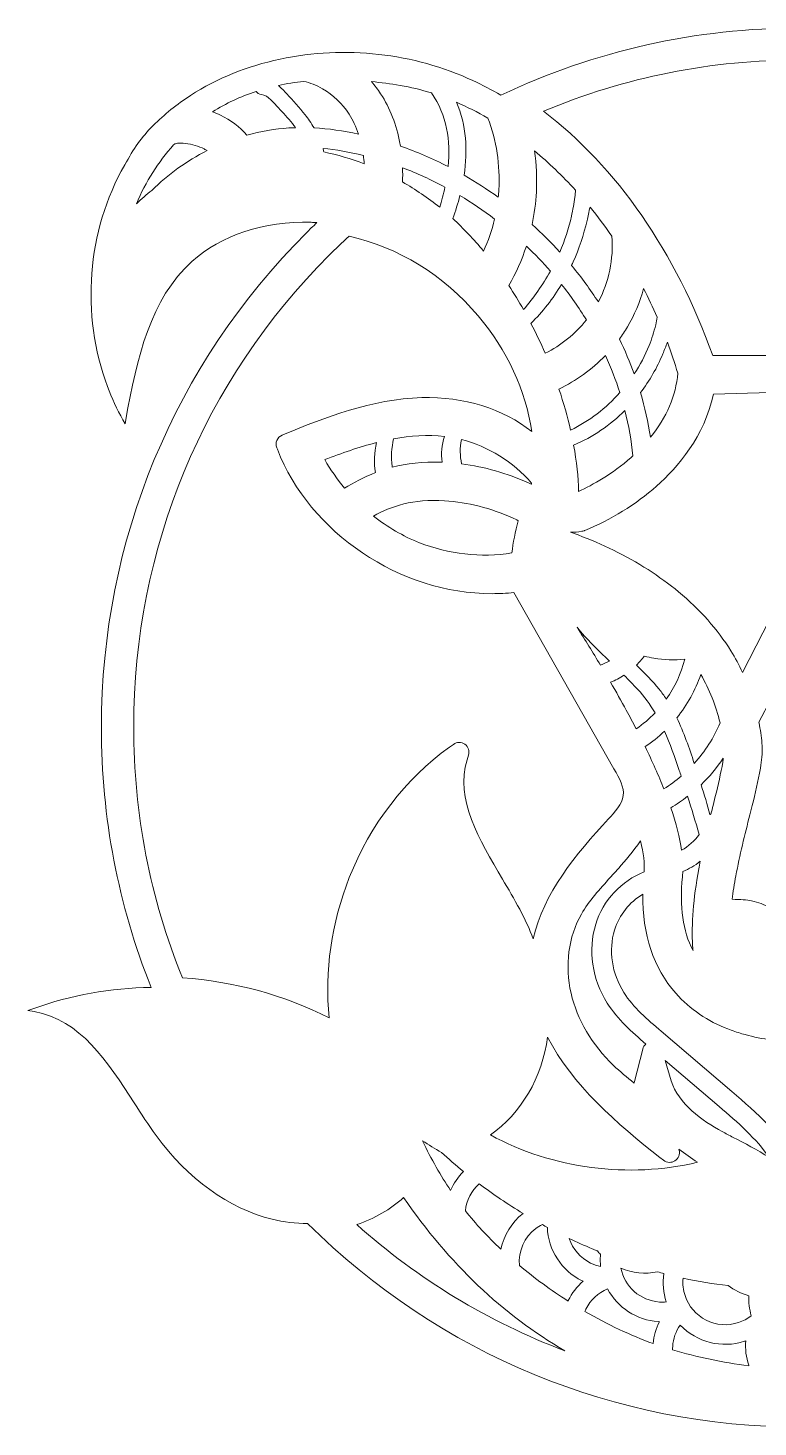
# Model space of a CAD drawing. Header units: millimetres. Extents: x 49 to 1312, y -339 to -42.
# Drawn here: x 668 to 816.3, y -325.8 to -41.5 of the extents above; entities that cross this region are included whole.
import ezdxf

# ---------------------------------------------------------------- set-up
doc = ezdxf.new("R2010")
doc.units = ezdxf.units.MM
doc.header["$MEASUREMENT"] = 0
doc.layers.add('Layer 2', color=7, linetype='Continuous')

msp = doc.modelspace()

# ---------------------------------------------------------------- linework, layer by layer
at = {"layer": 'Layer 2', "lineweight": 0}
for points, knots in [([(925.5, -83.18), (924.89, -82.57), (924.25, -81.94), (923.6, -81.32), (928.11, -81.88), (932.37, -83.16), (936.28, -85.14), (949.54, -91.87), (958.28, -106.38), (958.04, -121.25), (958.04, -121.25), (958.02, -122.72), (958.02, -122.72), (958.02, -122.72), (958.66, -121.39), (958.66, -121.39), (965.95, -106.44), (967.32, -90.36), (962.44, -77.29), (959.87, -70.42), (955.38, -64.08), (949.45, -58.95), (941.23, -51.82), (930.74, -47.31), (919.91, -46.25), (907.86, -45.07), (895.28, -47.77), (883.5, -54.07), (865.12, -45.76), (845.44, -41.55), (825, -41.55), (803.61, -41.55), (783.1, -46.15), (764.03, -55.22), (762.13, -54.11), (760.21, -53.11), (758.34, -52.24), (746.3, -46.63), (732.39, -45.09), (719.18, -47.88), (712.48, -49.3), (706.36, -51.78), (700.99, -55.24), (698.22, -57.04), (695.65, -59.1), (693.38, -61.37), (690.99, -63.75), (689.45, -66.1), (687.6, -69.35), (679.93, -82.83), (678.62, -99.68), (684.11, -114.4), (684.99, -116.75), (686.03, -119.03), (687.23, -121.18), (687.23, -121.18), (687.67, -121.98), (687.67, -121.98), (687.67, -121.98), (687.84, -121.07), (687.84, -121.07), (690.09, -108.52), (692.82, -96.62), (701.27, -89), (707.23, -83.63), (715.83, -80.8), (725.5, -81.03), (725.86, -81.04), (726.25, -81.06), (726.66, -81.08), (725.83, -81.87), (725.13, -82.54), (724.5, -83.18), (697.65, -110.02), (682.87, -145.71), (682.87, -183.68), (682.87, -201.95), (686.27, -219.71), (692.98, -236.49), (684.72, -236.61), (676.7, -238.05), (669.14, -240.76), (669.14, -240.76), (667.95, -241.19), (667.95, -241.19), (667.95, -241.19), (669.19, -241.4), (669.19, -241.4), (678.55, -242.97), (684.13, -251.6), (689.53, -259.94), (690.97, -262.16), (692.45, -264.46), (693.98, -266.56), (700.38, -275.38), (708.77, -281.43), (717.59, -283.6), (719.91, -284.16), (722.33, -284.44), (724.77, -284.44), (751.58, -311.12), (787.17, -325.81), (825, -325.81), (862.96, -325.81), (898.65, -311.02), (925.5, -284.18), (952.34, -257.33), (967.13, -221.64), (967.13, -183.68), (967.13, -145.71), (952.34, -110.02), (925.5, -83.18)], [0, 0, 0, 0, 1, 1, 1, 2, 2, 2, 3, 3, 3, 4, 4, 4, 5, 5, 5, 6, 6, 6, 7, 7, 7, 8, 8, 8, 9, 9, 9, 10, 10, 10, 11, 11, 11, 12, 12, 12, 13, 13, 13, 14, 14, 14, 15, 15, 15, 16, 16, 16, 17, 17, 17, 18, 18, 18, 19, 19, 19, 20, 20, 20, 21, 21, 21, 22, 22, 22, 23, 23, 23, 24, 24, 24, 25, 25, 25, 26, 26, 26, 27, 27, 27, 28, 28, 28, 29, 29, 29, 30, 30, 30, 31, 31, 31, 32, 32, 32, 33, 33, 33, 34, 34, 34, 35, 35, 35, 36, 36, 36, 37, 37, 37, 37]), ([(824.98, -48.03), (842.06, -48.03), (858.65, -51.14), (874.33, -57.27), (872.05, -58.89), (869.85, -60.63), (867.77, -62.47), (855.26, -73.53), (845.24, -89.3), (838.79, -108.09), (838.79, -108.09), (807.07, -108.12), (807.07, -108.12), (799.62, -87.2), (787.46, -69.66), (772.66, -58.46), (789.18, -51.54), (806.77, -48.03), (824.98, -48.03)], [0, 0, 0, 0, 1, 1, 1, 2, 2, 2, 3, 3, 3, 4, 4, 4, 5, 5, 5, 6, 6, 6, 6]), ([(726.08, -61.86), (725.48, -60.87), (724.84, -59.95), (724.26, -59.19), (723.11, -57.69), (721.82, -56.3), (720.52, -54.93), (719.98, -54.36), (719.43, -53.75), (718.84, -53.22), (720.5, -52.86), (722.22, -52.59), (724, -52.4), (725.29, -52.69), (726.56, -53.19), (727.77, -53.89), (729.95, -55.14), (731.81, -56.92), (733.17, -59.05), (733.95, -60.28), (734.6, -61.64), (735.09, -63.12), (731.96, -62.43), (728.97, -62.01), (726.08, -61.86)], [0, 0, 0, 0, 1, 1, 1, 2, 2, 2, 3, 3, 3, 4, 4, 4, 5, 5, 5, 6, 6, 6, 7, 7, 7, 8, 8, 8, 8]), ([(743.58, -53.22), (745.7, -53.58), (747.82, -54.09), (749.94, -54.76), (753.06, -59.25), (753.82, -64.48), (753.32, -69.72), (750.17, -68.1), (746.93, -66.7), (743.61, -65.54), (743.58, -65.35), (743.55, -65.16), (743.51, -64.97), (742.82, -61.24), (741.5, -57.85), (739.59, -54.91), (739.03, -54.05), (738.41, -53.23), (737.73, -52.44), (739.65, -52.63), (741.61, -52.89), (743.58, -53.22)], [0, 0, 0, 0, 1, 1, 1, 2, 2, 2, 3, 3, 3, 4, 4, 4, 5, 5, 5, 6, 6, 6, 7, 7, 7, 7]), ([(720.95, -61.87), (718.12, -62.04), (715.24, -62.53), (712.4, -63.32), (710.99, -61.64), (709.15, -60.24), (707.07, -59.26), (706.55, -59.01), (706.01, -58.78), (705.45, -58.58), (708.16, -56.86), (711.12, -55.48), (714.31, -54.44), (714.51, -54.78), (714.87, -55.02), (715.39, -55.07), (716.77, -55.2), (717.92, -56.85), (718.83, -57.79), (719.82, -58.81), (720.78, -59.86), (721.66, -60.97), (721.87, -61.23), (722.09, -61.51), (722.33, -61.82), (721.87, -61.83), (721.41, -61.85), (720.95, -61.87)], [0, 0, 0, 0, 1, 1, 1, 2, 2, 2, 3, 3, 3, 4, 4, 4, 5, 5, 5, 6, 6, 6, 7, 7, 7, 8, 8, 8, 9, 9, 9, 9]), ([(761.36, -59.86), (763.13, -64.39), (763.9, -69.43), (763.6, -74.44), (763.57, -74.93), (763.53, -75.44), (763.48, -75.94), (761.23, -74.32), (758.92, -72.83), (756.55, -71.47), (757.31, -66.43), (757.02, -61.3), (755.01, -56.65), (757.14, -57.57), (759.26, -58.64), (761.36, -59.86)], [0, 0, 0, 0, 1, 1, 1, 2, 2, 2, 3, 3, 3, 4, 4, 4, 5, 5, 5, 5]), ([(693.12, -74.54), (692.04, -75.4), (690.99, -76.31), (689.98, -77.28), (691.88, -72.79), (694.41, -68.77), (697.52, -65.31), (697.52, -65.31), (697.71, -65.15), (697.71, -65.15), (697.78, -65.11), (697.97, -65.01), (698.32, -64.97), (698.75, -64.91), (699.27, -64.92), (699.92, -65.01), (701.34, -65.2), (702.63, -65.58), (703.74, -66.13), (703.95, -66.24), (704.16, -66.35), (704.35, -66.46), (700.21, -68.56), (696.44, -71.27), (693.12, -74.54)], [0, 0, 0, 0, 1, 1, 1, 2, 2, 2, 3, 3, 3, 4, 4, 4, 5, 5, 5, 6, 6, 6, 7, 7, 7, 8, 8, 8, 8]), ([(736.25, -69.14), (733.55, -68.11), (730.8, -67.31), (728.05, -66.74), (728.01, -66.5), (727.96, -66.26), (727.9, -66.02), (730.51, -66.27), (733.23, -66.74), (736.08, -67.46), (736.16, -68.02), (736.21, -68.58), (736.25, -69.14)], [0, 0, 0, 0, 1, 1, 1, 2, 2, 2, 3, 3, 3, 4, 4, 4, 4]), ([(770.85, -66.52), (773.74, -68.92), (776.53, -71.61), (779.17, -74.51), (779.14, -74.98), (779.11, -75.45), (779.05, -75.9), (778.88, -77.2), (778.65, -78.49), (778.36, -79.77), (777.8, -82.28), (777.01, -84.72), (775.99, -87.08), (774.22, -85.14), (772.34, -83.27), (770.37, -81.49), (770.82, -79.31), (771.11, -77.08), (771.23, -74.87), (771.37, -72.06), (771.25, -69.27), (770.85, -66.52)], [0, 0, 0, 0, 1, 1, 1, 2, 2, 2, 3, 3, 3, 4, 4, 4, 5, 5, 5, 6, 6, 6, 7, 7, 7, 7]), ([(744.05, -69.96), (746.99, -71.07), (749.87, -72.39), (752.66, -73.89), (752.37, -75.28), (752.01, -76.65), (751.59, -77.99), (749.23, -76.09), (746.7, -74.35), (744.03, -72.83), (744.08, -71.87), (744.08, -70.91), (744.05, -69.96)], [0, 0, 0, 0, 1, 1, 1, 2, 2, 2, 3, 3, 3, 4, 4, 4, 4]), ([(755.7, -75.61), (758.12, -77.06), (760.46, -78.64), (762.74, -80.37), (762.21, -82.64), (761.46, -84.83), (760.51, -86.89), (758.51, -84.47), (756.41, -82.25), (754.25, -80.27), (754.8, -78.75), (755.3, -77.19), (755.7, -75.61)], [0, 0, 0, 0, 1, 1, 1, 2, 2, 2, 3, 3, 3, 4, 4, 4, 4]), ([(783.82, -97.22), (782.19, -94.7), (780.4, -92.25), (778.49, -89.94), (778.45, -89.89), (778.4, -89.85), (778.36, -89.8), (778.48, -89.55), (778.6, -89.3), (778.71, -89.06), (779.91, -86.37), (780.85, -83.55), (781.52, -80.69), (781.71, -79.84), (781.94, -78.91), (782.13, -77.95), (783.69, -79.84), (785.17, -81.81), (786.58, -83.83), (786.93, -88.47), (785.96, -93.16), (783.82, -97.22)], [0, 0, 0, 0, 1, 1, 1, 2, 2, 2, 3, 3, 3, 4, 4, 4, 5, 5, 5, 6, 6, 6, 7, 7, 7, 7]), ([(689.44, -183.57), (689.44, -147.36), (703.54, -113.33), (729.14, -87.73), (730.41, -86.46), (731.74, -85.19), (733.18, -83.86), (743.1, -86.02), (752.4, -91.76), (759.42, -100.05), (765.28, -106.96), (769.09, -115.22), (770.3, -123.56), (764.51, -118.92), (756.52, -116.44), (747.94, -116.66), (737.86, -116.94), (728.17, -120.68), (719.88, -124.16), (719.88, -124.16), (719.59, -124.28), (719.59, -124.28), (718.58, -124.7), (718.1, -125.83), (718.49, -126.85), (718.49, -126.85), (718.61, -127.15), (718.61, -127.15), (725.21, -144.15), (743.55, -156.49), (762.22, -156.49), (763.7, -156.49), (765.18, -156.41), (766.64, -156.25), (766.64, -156.25), (787, -192.05), (787, -192.05), (788.15, -194.07), (789.09, -195.88), (788.89, -197.52), (788.67, -199.22), (787.12, -200.91), (785.88, -202.26), (779.23, -209.49), (772.67, -217.29), (770.61, -226.6), (769.82, -224.6), (768.9, -222.59), (767.84, -220.61), (766.74, -218.56), (765.52, -216.49), (764.32, -214.47), (759.61, -206.49), (754.73, -198.24), (757.17, -190.23), (757.17, -190.23), (757.45, -189.3), (757.45, -189.3), (757.7, -188.48), (757.4, -187.59), (756.7, -187.09), (756, -186.59), (755.06, -186.59), (754.37, -187.1), (754.37, -187.1), (753.58, -187.66), (753.58, -187.66), (744.56, -194.17), (737.53, -203.34), (733.23, -214.18), (729.57, -223.41), (728.17, -233.23), (729.16, -242.69), (720.04, -238.05), (709.79, -235.25), (699.34, -234.55), (692.77, -218.37), (689.44, -201.22), (689.44, -183.57)], [0, 0, 0, 0, 1, 1, 1, 2, 2, 2, 3, 3, 3, 4, 4, 4, 5, 5, 5, 6, 6, 6, 7, 7, 7, 8, 8, 8, 9, 9, 9, 10, 10, 10, 11, 11, 11, 12, 12, 12, 13, 13, 13, 14, 14, 14, 15, 15, 15, 16, 16, 16, 17, 17, 17, 18, 18, 18, 19, 19, 19, 20, 20, 20, 21, 21, 21, 22, 22, 22, 23, 23, 23, 24, 24, 24, 25, 25, 25, 26, 26, 26, 26]), ([(769.2, -85.86), (770.92, -87.49), (772.55, -89.19), (774.09, -90.95), (772.53, -93.74), (770.69, -96.33), (768.63, -98.78), (767.67, -97.1), (766.67, -95.45), (765.63, -93.86), (767.09, -91.36), (768.29, -88.68), (769.2, -85.86)], [0, 0, 0, 0, 1, 1, 1, 2, 2, 2, 3, 3, 3, 4, 4, 4, 4]), ([(781.4, -100.88), (779.16, -103.68), (776.23, -106.04), (773.02, -107.64), (772.12, -105.57), (771.16, -103.55), (770.13, -101.57), (772.53, -99.22), (774.6, -96.53), (776.33, -93.64), (778.17, -95.95), (779.87, -98.38), (781.4, -100.88)], [0, 0, 0, 0, 1, 1, 1, 2, 2, 2, 3, 3, 3, 4, 4, 4, 4]), ([(795.47, -101.84), (795.12, -103.29), (794.68, -104.71), (794.12, -106.09), (793.31, -108.1), (792.3, -110.02), (791.11, -111.83), (790.24, -109.44), (789.23, -107.08), (788.09, -104.75), (788.68, -103.95), (789.22, -103.13), (789.71, -102.3), (791.15, -99.87), (792.26, -97.26), (793.01, -94.51), (793.99, -96.4), (794.91, -98.33), (795.77, -100.29), (795.68, -100.81), (795.59, -101.33), (795.47, -101.84)], [0, 0, 0, 0, 1, 1, 1, 2, 2, 2, 3, 3, 3, 4, 4, 4, 5, 5, 5, 6, 6, 6, 7, 7, 7, 7]), ([(794.4, -124.72), (793.95, -121.67), (793.27, -118.64), (792.37, -115.64), (794.22, -113.22), (795.77, -110.56), (796.93, -107.74), (797.22, -107.03), (797.54, -106.24), (797.85, -105.41), (798.63, -107.49), (799.34, -109.58), (799.97, -111.7), (799.58, -116.28), (797.71, -120.66), (794.4, -124.72)], [0, 0, 0, 0, 1, 1, 1, 2, 2, 2, 3, 3, 3, 4, 4, 4, 5, 5, 5, 5]), ([(788.19, -115.63), (785.37, -118.8), (781.97, -121.39), (778.18, -123.28), (777.56, -120.54), (776.77, -117.73), (775.82, -114.92), (779.3, -113.25), (782.53, -110.92), (785.25, -108.1), (786.4, -110.59), (787.37, -113.1), (788.19, -115.63)], [0, 0, 0, 0, 1, 1, 1, 2, 2, 2, 3, 3, 3, 4, 4, 4, 4]), ([(850.19, -134.64), (853, -137.13), (856.16, -139.33), (859.56, -141.18), (860.84, -141.87), (862.15, -142.51), (863.46, -143.09), (863.66, -143.18), (863.87, -143.27), (864.09, -143.38), (864.09, -143.38), (864.15, -143.4), (864.15, -143.4), (865.32, -143.95), (866.88, -144.68), (868.56, -144.69), (866.23, -145.57), (863.93, -146.56), (861.72, -147.65), (856.78, -150.09), (852.32, -152.94), (848.49, -156.12), (844.15, -159.72), (840.58, -163.75), (837.86, -168.12), (836.84, -169.77), (835.92, -171.5), (835.11, -173.3), (835.11, -173.3), (826.38, -153.69), (826.38, -153.69), (826.07, -152.99), (825.37, -152.52), (824.61, -152.5), (824.6, -152.5), (824.56, -152.5), (824.55, -152.5), (823.8, -152.5), (823.12, -152.92), (822.77, -153.59), (822.77, -153.59), (813.13, -172.51), (813.13, -172.51), (812.42, -170.99), (811.62, -169.52), (810.75, -168.13), (808.03, -163.75), (804.45, -159.71), (800.12, -156.12), (796.28, -152.94), (791.83, -150.09), (786.88, -147.64), (784.57, -146.51), (782.16, -145.47), (779.7, -144.56), (779.19, -144.36), (778.68, -144.18), (778.19, -144.01), (778.91, -144.05), (779.66, -143.99), (780.48, -143.82), (780.54, -143.81), (780.6, -143.79), (780.65, -143.77), (780.65, -143.77), (780.92, -143.69), (780.92, -143.69), (780.97, -143.67), (781.02, -143.66), (781.07, -143.64), (786.3, -141.53), (791.48, -138.33), (795.65, -134.64), (799.95, -130.83), (805.37, -124.54), (807.2, -115.93), (807.2, -115.93), (823.41, -115.51), (823.41, -115.51), (823.41, -115.51), (823.86, -115.49), (823.86, -115.49), (823.86, -115.49), (838.62, -115.88), (838.62, -115.88), (840.44, -124.51), (845.88, -130.82), (850.19, -134.64)], [0, 0, 0, 0, 1, 1, 1, 2, 2, 2, 3, 3, 3, 4, 4, 4, 5, 5, 5, 6, 6, 6, 7, 7, 7, 8, 8, 8, 9, 9, 9, 10, 10, 10, 11, 11, 11, 12, 12, 12, 13, 13, 13, 14, 14, 14, 15, 15, 15, 16, 16, 16, 17, 17, 17, 18, 18, 18, 19, 19, 19, 20, 20, 20, 21, 21, 21, 22, 22, 22, 23, 23, 23, 24, 24, 24, 25, 25, 25, 26, 26, 26, 27, 27, 27, 28, 28, 28, 29, 29, 29, 29]), ([(778.8, -126.32), (782.7, -124.66), (786.23, -122.23), (789.22, -119.25), (790, -122.3), (790.54, -125.39), (790.84, -128.48), (790.72, -128.59), (790.6, -128.69), (790.48, -128.8), (786.64, -132.19), (782.67, -134.39), (779.8, -135.7), (779.75, -132.79), (779.41, -129.63), (778.8, -126.32)], [0, 0, 0, 0, 1, 1, 1, 2, 2, 2, 3, 3, 3, 4, 4, 4, 5, 5, 5, 5]), ([(752.06, -129.77), (748.11, -129.62), (744.8, -130.04), (741.97, -130.79), (741.96, -130.73), (741.95, -130.68), (741.94, -130.62), (741.64, -128.79), (741.86, -126.86), (742.22, -125.02), (745.65, -124.39), (749.11, -124.16), (752.57, -124.56), (752.06, -126.24), (751.83, -128.05), (752.06, -129.77)], [0, 0, 0, 0, 1, 1, 1, 2, 2, 2, 3, 3, 3, 4, 4, 4, 5, 5, 5, 5]), ([(738.57, -131.89), (736.11, -132.85), (734.07, -134), (732.28, -135.05), (730.77, -133.24), (729.41, -131.3), (728.25, -129.25), (731.67, -127.95), (735.18, -126.7), (738.74, -125.79), (738.32, -127.8), (738.18, -129.88), (738.57, -131.89)], [0, 0, 0, 0, 1, 1, 1, 2, 2, 2, 3, 3, 3, 4, 4, 4, 4]), ([(756.02, -130.11), (755.76, -128.45), (755.59, -126.87), (756.01, -125.18), (761.45, -126.55), (766.52, -129.68), (770.27, -134.04), (770.24, -134.12), (770.21, -134.19), (770.18, -134.26), (769.99, -134.17), (769.81, -134.09), (769.62, -134), (765.27, -132.01), (760.71, -130.71), (756.02, -130.11)], [0, 0, 0, 0, 1, 1, 1, 2, 2, 2, 3, 3, 3, 4, 4, 4, 5, 5, 5, 5]), ([(752.6, -137.6), (757.29, -137.91), (762.05, -139.12), (766.38, -141.1), (766.77, -141.27), (767.16, -141.46), (767.55, -141.66), (766.93, -143.91), (766.49, -146.15), (766.27, -148.22), (759.98, -149.19), (753.33, -148.46), (747.48, -146.13), (744.14, -144.8), (740.99, -142.98), (738.12, -140.71), (741.77, -138.76), (746.15, -137.18), (752.6, -137.6)], [0, 0, 0, 0, 1, 1, 1, 2, 2, 2, 3, 3, 3, 4, 4, 4, 5, 5, 5, 6, 6, 6, 6]), ([(786.06, -170.18), (785.48, -170.5), (784.87, -170.77), (784.24, -170.99), (782.73, -168.45), (781.13, -165.88), (779.51, -163.32), (781.42, -165.73), (783.74, -167.92), (786.06, -170.18)], [0, 0, 0, 0, 1, 1, 1, 2, 2, 2, 3, 3, 3, 3]), ([(796.17, -175.89), (794.86, -174.22), (793.25, -172.62), (791.55, -171.01), (792.13, -170.44), (792.67, -169.82), (793.14, -169.17), (793.81, -169.35), (794.47, -169.5), (795.11, -169.61), (797.16, -169.97), (799.3, -170.03), (801.38, -169.78), (800.64, -172.72), (799.36, -175.48), (797.63, -177.92), (797.17, -177.22), (796.69, -176.54), (796.17, -175.89)], [0, 0, 0, 0, 1, 1, 1, 2, 2, 2, 3, 3, 3, 4, 4, 4, 5, 5, 5, 6, 6, 6, 6]), ([(817.1, -187.42), (817.01, -185.97), (816.79, -184.58), (816.58, -183.27), (816.54, -183.05), (816.49, -182.82), (816.45, -182.6), (816.45, -182.6), (818.95, -177.86), (818.95, -177.86), (818.95, -177.86), (824.21, -167.73), (824.21, -167.73), (824.21, -167.73), (829.36, -179.08), (829.36, -179.08), (829.36, -179.08), (831.84, -184.46), (831.84, -184.46), (831.71, -185.36), (831.58, -186.35), (831.51, -187.53), (831.47, -189), (831.63, -190.37), (831.88, -191.98), (832.32, -194.59), (832.94, -197.09), (833.54, -199.53), (833.54, -199.53), (834.01, -201.42), (834.01, -201.42), (835.03, -205.47), (836.08, -209.66), (836.85, -213.78), (837.17, -215.52), (837.42, -217.12), (837.62, -218.61), (836.8, -218.5), (836, -218.45), (835.23, -218.46), (833.65, -218.49), (832.36, -218.77), (831.18, -219.34), (830.14, -219.85), (829.28, -220.61), (828.67, -221.54), (828.25, -222.21), (828.03, -222.85), (827.89, -223.26), (827.89, -223.26), (827.79, -223.53), (827.79, -223.53), (827.64, -223.98), (827.52, -224.41), (827.41, -224.81), (827.31, -225.19), (827.21, -225.55), (827.08, -225.9), (826.94, -226.3), (826.76, -226.62), (826.55, -226.86), (826.09, -227.39), (825.42, -227.73), (824.77, -227.76), (824.14, -227.81), (823.44, -227.55), (822.95, -227.11), (822.59, -226.77), (822.48, -226.55), (822.45, -226.46), (822.35, -226.21), (822.25, -225.89), (822.14, -225.54), (822, -225.06), (821.85, -224.57), (821.62, -224), (821.38, -223.4), (821.01, -222.61), (820.38, -221.88), (819.88, -221.28), (819.26, -220.75), (818.55, -220.3), (817.52, -219.65), (816.34, -219.19), (814.95, -218.9), (813.99, -218.69), (812.67, -218.59), (811.05, -218.59), (811.05, -218.59), (811, -218.59), (811, -218.59), (811.19, -217.1), (811.44, -215.52), (811.76, -213.79), (812.53, -209.68), (813.58, -205.47), (814.6, -201.4), (814.6, -201.4), (815.08, -199.5), (815.08, -199.5), (815.68, -197.08), (816.3, -194.57), (816.73, -191.95), (816.99, -190.36), (817.14, -188.98), (817.1, -187.42)], [0, 0, 0, 0, 1, 1, 1, 2, 2, 2, 3, 3, 3, 4, 4, 4, 5, 5, 5, 6, 6, 6, 7, 7, 7, 8, 8, 8, 9, 9, 9, 10, 10, 10, 11, 11, 11, 12, 12, 12, 13, 13, 13, 14, 14, 14, 15, 15, 15, 16, 16, 16, 17, 17, 17, 18, 18, 18, 19, 19, 19, 20, 20, 20, 21, 21, 21, 22, 22, 22, 23, 23, 23, 24, 24, 24, 25, 25, 25, 26, 26, 26, 27, 27, 27, 28, 28, 28, 29, 29, 29, 30, 30, 30, 31, 31, 31, 32, 32, 32, 33, 33, 33, 34, 34, 34, 35, 35, 35, 35]), ([(789.02, -173.05), (789.99, -174), (790.92, -174.95), (791.79, -175.89), (793.18, -177.4), (794.33, -179.01), (795.33, -180.7), (794.18, -181.91), (792.9, -183.01), (791.5, -183.96), (790.85, -182.7), (790.17, -181.42), (789.48, -180.15), (788.5, -178.34), (787.43, -176.44), (786.3, -174.48), (787.25, -174.1), (788.16, -173.61), (789.02, -173.05)], [0, 0, 0, 0, 1, 1, 1, 2, 2, 2, 3, 3, 3, 4, 4, 4, 5, 5, 5, 6, 6, 6, 6]), ([(803.31, -190.98), (802.28, -187.85), (801.19, -184.69), (799.75, -181.71), (801.87, -179.1), (803.54, -176.12), (804.63, -172.91), (806.39, -175.93), (807.74, -179.31), (808.55, -182.76), (807.28, -185.78), (805.5, -188.56), (803.31, -190.98)], [0, 0, 0, 0, 1, 1, 1, 2, 2, 2, 3, 3, 3, 4, 4, 4, 4]), ([(797.25, -184.43), (798.4, -186.99), (799.34, -189.67), (800.26, -192.4), (800.39, -192.79), (800.52, -193.18), (800.65, -193.57), (799.54, -194.52), (798.37, -195.38), (797.13, -196.16), (796.08, -193.49), (794.8, -190.61), (793.32, -187.57), (794.72, -186.65), (796.03, -185.59), (797.25, -184.43)], [0, 0, 0, 0, 1, 1, 1, 2, 2, 2, 3, 3, 3, 4, 4, 4, 5, 5, 5, 5]), ([(809.21, -189.92), (809.18, -190.17), (809.14, -190.44), (809.1, -190.71), (808.72, -193.01), (808.14, -195.38), (807.58, -197.68), (807.58, -197.68), (807.13, -199.53), (807.13, -199.53), (806.99, -200.11), (806.84, -200.69), (806.7, -201.28), (806.65, -201.29), (806.6, -201.31), (806.56, -201.34), (806.54, -201.35), (806.52, -201.36), (806.5, -201.37), (805.93, -199.34), (805.33, -197.32), (804.7, -195.3), (806.38, -193.68), (807.9, -191.88), (809.21, -189.92)], [0, 0, 0, 0, 1, 1, 1, 2, 2, 2, 3, 3, 3, 4, 4, 4, 5, 5, 5, 6, 6, 6, 7, 7, 7, 8, 8, 8, 8]), ([(801.96, -197.66), (802.77, -200.24), (803.54, -202.84), (804.3, -205.43), (803.35, -206.71), (802.13, -207.81), (800.72, -208.63), (800.36, -206.08), (799.63, -203.18), (798.54, -199.98), (799.73, -199.27), (800.88, -198.5), (801.96, -197.66)], [0, 0, 0, 0, 1, 1, 1, 2, 2, 2, 3, 3, 3, 4, 4, 4, 4]), ([(792.39, -206.69), (793.01, -209.23), (793.26, -211.35), (793.12, -213.02), (788.52, -214.79), (784.79, -218.81), (783.28, -223.67), (781.68, -228.84), (782.56, -234.83), (785.63, -239.68), (787.75, -243.01), (790.63, -245.57), (793.48, -248), (793.17, -248.26), (792.94, -248.61), (792.84, -249.03), (792.84, -249.03), (791.16, -255.63), (791.16, -255.63), (791.14, -255.73), (791.11, -255.83), (791.09, -255.94), (789.67, -254.78), (788.21, -253.58), (786.91, -252.34), (782.56, -248.18), (779.49, -242.97), (778.27, -237.69), (776.98, -232.07), (777.75, -226.2), (780.38, -221.59), (781.88, -218.95), (784.11, -216.51), (786.25, -214.14), (786.25, -214.14), (786.47, -213.91), (786.47, -213.91), (786.97, -213.35), (787.48, -212.79), (787.98, -212.23), (789.28, -210.76), (790.87, -208.88), (792.39, -206.69)], [0, 0, 0, 0, 1, 1, 1, 2, 2, 2, 3, 3, 3, 4, 4, 4, 5, 5, 5, 6, 6, 6, 7, 7, 7, 8, 8, 8, 9, 9, 9, 10, 10, 10, 11, 11, 11, 12, 12, 12, 13, 13, 13, 14, 14, 14, 14]), ([(802.98, -228.1), (803, -228.41), (803.02, -228.7), (803.05, -228.99), (800.99, -225.03), (800.27, -220.03), (800.9, -214.05), (800.93, -213.71), (800.96, -213.35), (800.97, -212.97), (802.24, -212.43), (803.43, -211.72), (804.51, -210.87), (804.41, -211.39), (804.31, -211.9), (804.22, -212.4), (803.08, -218.67), (802.7, -223.51), (802.98, -228.1)], [0, 0, 0, 0, 1, 1, 1, 2, 2, 2, 3, 3, 3, 4, 4, 4, 5, 5, 5, 6, 6, 6, 6]), ([(810.94, -257.63), (810.94, -257.63), (796.6, -245.4), (796.6, -245.4), (793.82, -243.03), (790.93, -240.57), (789.01, -237.54), (786.56, -233.66), (785.85, -228.92), (787.11, -224.85), (788.06, -221.77), (790.15, -219.14), (792.85, -217.57), (792.75, -225.76), (795, -232.51), (799.55, -237.67), (802.4, -240.89), (806.1, -243.39), (810.11, -244.92), (811.06, -245.28), (812.02, -245.6), (813, -245.89), (816.46, -246.92), (820.08, -247.48), (823.69, -247.39), (826.12, -247.32), (828.54, -246.96), (830.94, -246.55), (833.03, -246.19), (835.1, -245.82), (837.1, -245.11), (839.18, -244.38), (841.17, -243.39), (843, -242.17), (846.44, -239.87), (849.54, -236.66), (851.45, -232.97), (853.39, -229.21), (854.47, -225.17), (854.77, -220.95), (854.86, -219.75), (854.89, -218.54), (854.87, -217.34), (857.74, -218.87), (860.04, -221.64), (861.03, -224.85), (862.29, -228.92), (861.58, -233.66), (859.13, -237.54), (857.2, -240.57), (854.32, -243.03), (851.53, -245.4), (851.53, -245.4), (837.19, -257.63), (837.19, -257.63), (832.08, -261.98), (826.91, -266.7), (824.07, -272.44), (821.23, -266.7), (816.06, -261.98), (810.94, -257.63)], [0, 0, 0, 0, 1, 1, 1, 2, 2, 2, 3, 3, 3, 4, 4, 4, 5, 5, 5, 6, 6, 6, 7, 7, 7, 8, 8, 8, 9, 9, 9, 10, 10, 10, 11, 11, 11, 12, 12, 12, 13, 13, 13, 14, 14, 14, 15, 15, 15, 16, 16, 16, 17, 17, 17, 18, 18, 18, 19, 19, 19, 20, 20, 20, 20]), ([(761.89, -266.46), (768.08, -262.16), (772.47, -254.71), (773.5, -246.59), (773.5, -246.59), (773.5, -246.57), (773.5, -246.57), (778.44, -256.23), (787.69, -264.29), (796.32, -271.03), (796.32, -271.03), (797.07, -271.61), (797.07, -271.61), (797.75, -272.14), (798.68, -272.18), (799.39, -271.71), (800.11, -271.25), (800.45, -270.38), (800.24, -269.55), (800.24, -269.55), (800.19, -269.34), (800.19, -269.34), (801.4, -270.29), (802.67, -271.19), (803.97, -272.02), (789.95, -275.36), (774.51, -273.33), (761.89, -266.46)], [0, 0, 0, 0, 1, 1, 1, 2, 2, 2, 3, 3, 3, 4, 4, 4, 5, 5, 5, 6, 6, 6, 7, 7, 7, 8, 8, 8, 9, 9, 9, 9]), ([(811.21, -266.96), (810.48, -266.58), (809.65, -266.15), (808.97, -265.78), (805.02, -263.65), (800.03, -260.13), (798.64, -255.47), (798.64, -255.47), (797.41, -251.35), (797.41, -251.35), (797.41, -251.35), (808.35, -260.67), (808.35, -260.67), (812.11, -263.88), (815.92, -267.28), (818.59, -271.07), (816.11, -269.49), (813.48, -268.13), (811.21, -266.96)], [0, 0, 0, 0, 1, 1, 1, 2, 2, 2, 3, 3, 3, 4, 4, 4, 5, 5, 5, 6, 6, 6, 6]), ([(751.95, -270.02), (753.37, -271.32), (754.87, -272.62), (756.43, -273.89), (755.32, -275), (754.43, -276.3), (753.81, -277.73), (751.8, -274.74), (749.93, -271.45), (748.08, -267.64), (749.35, -268.46), (750.64, -269.26), (751.95, -270.02)], [0, 0, 0, 0, 1, 1, 1, 2, 2, 2, 3, 3, 3, 4, 4, 4, 4]), ([(759.61, -276.39), (762.45, -278.52), (765.44, -280.54), (768.52, -282.41), (766.2, -284.25), (764.63, -286.82), (764.03, -289.68), (764.02, -289.68), (764.02, -289.67), (764.01, -289.67), (761.29, -287.11), (758.92, -284.55), (756.8, -281.85), (757.03, -279.74), (758.04, -277.79), (759.61, -276.39)], [0, 0, 0, 0, 1, 1, 1, 2, 2, 2, 3, 3, 3, 4, 4, 4, 5, 5, 5, 5]), ([(734.75, -284.69), (738.36, -283.46), (741.6, -281.58), (744.26, -279.17), (753.45, -292.57), (764.43, -303.01), (777.03, -310.34), (761.53, -304.47), (747.13, -295.75), (734.75, -284.69)], [0, 0, 0, 0, 1, 1, 1, 2, 2, 2, 3, 3, 3, 3]), ([(777.71, -300.11), (777.69, -300.15), (777.68, -300.18), (777.66, -300.21), (774.19, -298), (770.87, -295.58), (767.79, -293), (767.55, -290.1), (768.8, -287.24), (771.1, -285.47), (771.48, -285.18), (771.93, -284.92), (772.45, -284.69), (772.78, -284.87), (773.12, -285.06), (773.46, -285.24), (773.64, -289.84), (776.35, -294.05), (780.5, -296.08), (780.57, -296.11), (780.64, -296.15), (780.72, -296.18), (779.47, -297.28), (778.45, -298.61), (777.71, -300.11)], [0, 0, 0, 0, 1, 1, 1, 2, 2, 2, 3, 3, 3, 4, 4, 4, 5, 5, 5, 6, 6, 6, 7, 7, 7, 8, 8, 8, 8]), ([(784.29, -293.18), (783.59, -293.04), (782.91, -292.8), (782.26, -292.49), (780.16, -291.46), (778.62, -289.66), (777.9, -287.49), (779.45, -288.24), (781, -288.94), (782.54, -289.59), (782.87, -289.73), (783.19, -289.86), (783.52, -289.99), (783.52, -289.99), (783.64, -290.04), (783.64, -290.04), (783.84, -290.28), (784.05, -290.51), (784.27, -290.73), (784.26, -290.83), (784.25, -290.91), (784.24, -291), (784.2, -291.73), (784.21, -292.46), (784.29, -293.18)], [0, 0, 0, 0, 1, 1, 1, 2, 2, 2, 3, 3, 3, 4, 4, 4, 5, 5, 5, 6, 6, 6, 7, 7, 7, 8, 8, 8, 8]), ([(796.24, -300.41), (792.32, -300.15), (789.15, -297.27), (788.39, -293.55), (790.75, -294.55), (793.34, -294.81), (795.87, -294.28), (796.29, -294.4), (796.72, -294.52), (797.13, -294.63), (796.85, -296.55), (797.02, -298.51), (797.63, -300.36), (797.63, -300.36), (797.64, -300.38), (797.64, -300.38), (797.17, -300.43), (796.71, -300.44), (796.24, -300.41)], [0, 0, 0, 0, 1, 1, 1, 2, 2, 2, 3, 3, 3, 4, 4, 4, 5, 5, 5, 6, 6, 6, 6]), ([(812.28, -304.58), (810.1, -305.3), (807.77, -305.12), (805.72, -304.09), (803.67, -303.05), (802.15, -301.28), (801.43, -299.11), (801.05, -297.97), (800.92, -296.76), (801.04, -295.58), (804.12, -296.25), (807.18, -296.75), (810.16, -297.07), (811.42, -298.01), (812.87, -298.71), (814.39, -299.13), (814.33, -300.5), (814.49, -301.86), (814.88, -303.19), (814.1, -303.8), (813.23, -304.27), (812.28, -304.58)], [0, 0, 0, 0, 1, 1, 1, 2, 2, 2, 3, 3, 3, 4, 4, 4, 5, 5, 5, 6, 6, 6, 7, 7, 7, 7]), ([(794.95, -308.85), (790.39, -307.21), (785.74, -305.01), (781.1, -302.31), (781.16, -302.16), (781.23, -302.02), (781.3, -301.87), (782.23, -299.98), (783.77, -298.54), (785.69, -297.74), (787.73, -301.58), (791.6, -304.11), (795.97, -304.4), (796.06, -304.41), (796.14, -304.41), (796.22, -304.41), (795.53, -305.8), (795.1, -307.3), (794.95, -308.85)], [0, 0, 0, 0, 1, 1, 1, 2, 2, 2, 3, 3, 3, 4, 4, 4, 5, 5, 5, 6, 6, 6, 6]), ([(798.9, -310.14), (798.9, -309.91), (798.9, -309.68), (798.92, -309.46), (799.02, -307.86), (799.55, -306.37), (800.46, -305.09), (803.79, -308.59), (808.89, -309.91), (813.53, -308.38), (813.61, -308.35), (813.68, -308.33), (813.76, -308.3), (813.63, -309.95), (813.83, -311.62), (814.36, -313.22), (814.37, -313.27), (814.39, -313.32), (814.41, -313.37), (809.06, -312.68), (803.86, -311.6), (798.9, -310.14)], [0, 0, 0, 0, 1, 1, 1, 2, 2, 2, 3, 3, 3, 4, 4, 4, 5, 5, 5, 6, 6, 6, 7, 7, 7, 7])]:
    msp.add_open_spline(points, degree=3, knots=knots, dxfattribs=at)

doc.saveas('drawing.dxf')
